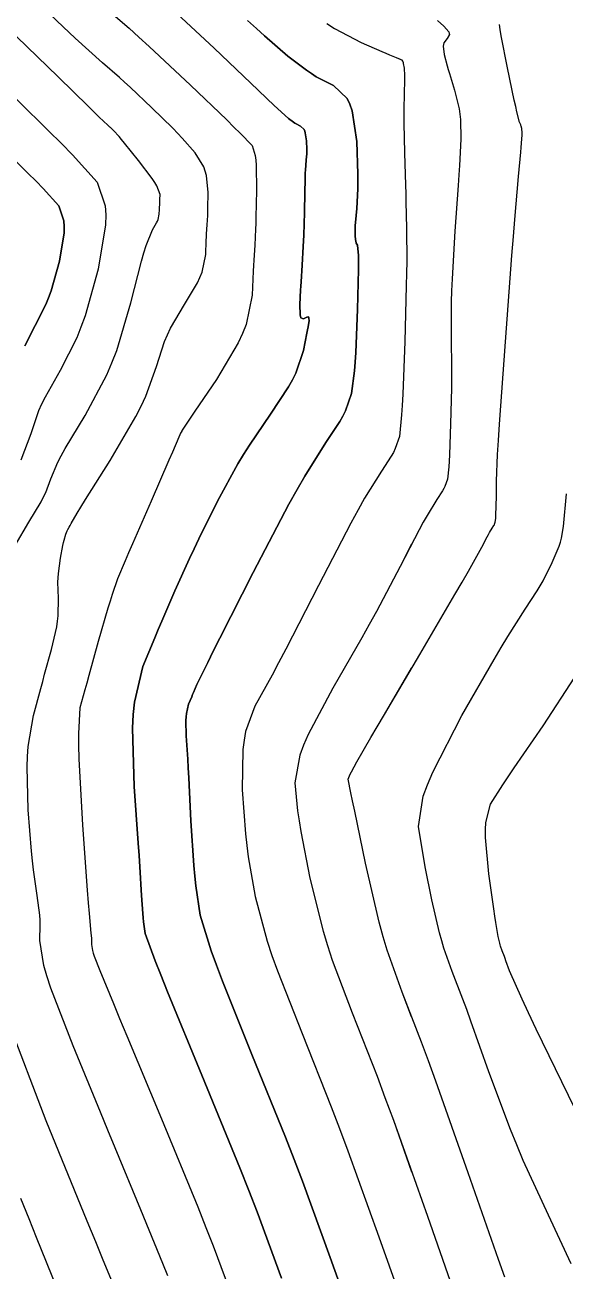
# Model space of a CAD drawing. Header units: metres. Extents: x 837475 to 838479, y 1189012 to 1191015.
# Drawn here: x 837855.9 to 837882.5, y 1189404 to 1189465.3 of the extents above; entities that cross this region are included whole.
import ezdxf

# ---------------------------------------------------------------- set-up
doc = ezdxf.new("R2010")
doc.units = ezdxf.units.M
doc.header["$LTSCALE"] = 0.3
doc.layers.add('COTAS 10', color=1, linetype='Continuous')
doc.layers.add('COTAS INT', color=252, linetype='Continuous')

msp = doc.modelspace()

# ---------------------------------------------------------------- linework, layer by layer
at = {"layer": 'COTAS 10'}
for points in [[(837872.502, 1189400.21), (837870.912, 1189404.648), (837869.552, 1189408.397), (837869.142, 1189409.472), (837868.717, 1189410.565), (837867.062, 1189414.648), (837865.606, 1189418.251), (837865.307, 1189419.04), (837865.053, 1189419.739), (837864.513, 1189421.511), (837864.293, 1189422.94), (837864.241, 1189423.424), (837864.193, 1189423.945), (837864.054, 1189426.141), (837863.95, 1189428.272), (837863.925, 1189428.751), (837863.901, 1189429.183), (837863.828, 1189430.342), (837863.807, 1189431.094), (837863.816, 1189431.269), (837863.831, 1189431.429), (837863.939, 1189431.889), (837864.094, 1189432.261), (837864.139, 1189432.366), (837864.184, 1189432.473), (837864.353, 1189432.865), (837864.882, 1189433.952), (837865.155, 1189434.496), (837865.482, 1189435.146), (837867.118, 1189438.372), (837868.88, 1189441.735), (837869.287, 1189442.472), (837869.658, 1189443.124), (837870.705, 1189444.774), (837871.394, 1189445.814), (837871.54, 1189446.081), (837871.666, 1189446.338), (837871.958, 1189447.193), (837872.104, 1189448.31), (837872.139, 1189448.734), (837872.17, 1189449.207), (837872.263, 1189451.327), (837872.309, 1189453.3), (837872.311, 1189453.68), (837872.309, 1189453.988), (837872.263, 1189454.499), (837872.198, 1189454.589), (837872.184, 1189454.632), (837872.172, 1189454.683), (837872.142, 1189454.93), (837872.142, 1189455.32), (837872.149, 1189455.462), (837872.159, 1189455.617), (837872.22, 1189456.298), (837872.269, 1189457.274), (837872.271, 1189457.616), (837872.269, 1189457.989), (837872.219, 1189459.595), (837871.993, 1189461.118), (837871.88, 1189461.44), (837871.744, 1189461.718), (837871.07, 1189462.357), (837870.227, 1189462.795), (837869.986, 1189462.946), (837869.741, 1189463.11), (837868.825, 1189463.806), (837867.671, 1189464.813), (837867.276, 1189465.172), (837866.848, 1189465.566)], [(837866.848, 1189465.566), (837867.276, 1189465.172), (837867.671, 1189464.813), (837868.825, 1189463.806), (837869.741, 1189463.11), (837869.986, 1189462.946), (837870.227, 1189462.795), (837871.07, 1189462.357), (837871.744, 1189461.718), (837871.88, 1189461.44), (837871.993, 1189461.118), (837872.219, 1189459.595), (837872.269, 1189457.989), (837872.271, 1189457.616), (837872.269, 1189457.274), (837872.22, 1189456.298), (837872.159, 1189455.617), (837872.149, 1189455.462), (837872.142, 1189455.32), (837872.142, 1189454.93), (837872.172, 1189454.683), (837872.184, 1189454.632), (837872.198, 1189454.589), (837872.263, 1189454.499), (837872.309, 1189453.988), (837872.311, 1189453.68), (837872.309, 1189453.3), (837872.263, 1189451.327), (837872.17, 1189449.207), (837872.139, 1189448.734), (837872.104, 1189448.31), (837871.958, 1189447.193), (837871.666, 1189446.338), (837871.54, 1189446.081), (837871.394, 1189445.814), (837870.705, 1189444.774), (837869.658, 1189443.124), (837869.287, 1189442.472), (837868.88, 1189441.735), (837867.118, 1189438.372), (837865.482, 1189435.146), (837865.155, 1189434.496), (837864.882, 1189433.952), (837864.353, 1189432.865), (837864.184, 1189432.473), (837864.139, 1189432.366), (837864.094, 1189432.261), (837863.939, 1189431.889), (837863.831, 1189431.429), (837863.816, 1189431.269), (837863.807, 1189431.094), (837863.828, 1189430.342), (837863.901, 1189429.183), (837863.925, 1189428.751), (837863.95, 1189428.272), (837864.054, 1189426.141), (837864.193, 1189423.945), (837864.241, 1189423.424), (837864.293, 1189422.94), (837864.513, 1189421.511), (837865.053, 1189419.739), (837865.307, 1189419.04), (837865.606, 1189418.251), (837867.062, 1189414.648), (837868.717, 1189410.565), (837869.142, 1189409.472), (837869.552, 1189408.397), (837870.912, 1189404.648), (837872.502, 1189400.21)], [(837854.046, 1189463.08), (837857.05, 1189460.132), (837857.679, 1189459.497), (837858.219, 1189458.942), (837859.437, 1189457.596), (837859.837, 1189456.433), (837859.861, 1189455.994), (837859.849, 1189455.504), (837859.492, 1189453.313), (837858.84, 1189451.014), (837858.641, 1189450.457), (837858.434, 1189449.934), (837857.621, 1189448.33), (837856.872, 1189447.01), (837856.705, 1189446.666), (837856.557, 1189446.332), (837856.171, 1189445.199), (837855.688, 1189443.917)], [(837854.046, 1189463.08), (837857.05, 1189460.132), (837857.679, 1189459.497), (837858.219, 1189458.942), (837859.437, 1189457.596), (837859.837, 1189456.433), (837859.861, 1189455.994), (837859.849, 1189455.504), (837859.492, 1189453.313), (837858.84, 1189451.014), (837858.641, 1189450.457), (837858.434, 1189449.934), (837857.621, 1189448.33), (837856.872, 1189447.01), (837856.705, 1189446.666), (837856.557, 1189446.332), (837856.171, 1189445.199), (837855.688, 1189443.917)], [(837882.963, 1189411.975), (837881.058, 1189415.897), (837880.677, 1189416.695), (837880.36, 1189417.368), (837879.745, 1189418.757), (837879.568, 1189419.258), (837879.527, 1189419.371), (837879.49, 1189419.472), (837879.384, 1189419.745), (837879.302, 1189419.975), (837879.281, 1189420.049), (837879.259, 1189420.128), (837879.184, 1189420.451), (837879.068, 1189421.141), (837879.022, 1189421.45), (837878.969, 1189421.811), (837878.724, 1189423.544), (837878.561, 1189425.327), (837878.56, 1189425.72), (837878.578, 1189426.069), (837878.8, 1189426.966), (837879.408, 1189427.929), (837879.669, 1189428.32), (837879.97, 1189428.765), (837881.393, 1189430.822), (837882.963, 1189433.227)], [(837855.657, 1189407.568), (837856.067, 1189406.563), (837856.439, 1189405.652), (837857.459, 1189403.139)], [(837855.657, 1189407.568), (837856.067, 1189406.563), (837856.439, 1189405.652), (837857.459, 1189403.139)]]:
    msp.add_lwpolyline(points, dxfattribs=at)
at = {"layer": 'COTAS INT'}
for points in [[(837859.43, 1189466.54), (837861.006, 1189465.185), (837861.493, 1189464.748), (837862.003, 1189464.283), (837864.03, 1189462.383), (837865.817, 1189460.664), (837866.175, 1189460.314), (837866.475, 1189460.019), (837867.064, 1189459.409), (837867.223, 1189458.914), (837867.25, 1189458.691), (837867.271, 1189458.432), (837867.288, 1189457.186), (837867.256, 1189455.869), (837867.246, 1189455.566), (837867.236, 1189455.288), (837867.196, 1189454.505), (837867.151, 1189453.754), (837867.137, 1189453.497), (837867.124, 1189453.218), (837867.071, 1189452.032), (837866.769, 1189450.589), (837866.597, 1189450.148), (837866.388, 1189449.689), (837865.317, 1189447.881), (837864.255, 1189446.329), (837864.051, 1189446.03), (837863.888, 1189445.789), (837863.625, 1189445.393), (837863.614, 1189445.363), (837863.609, 1189445.353), (837863.603, 1189445.342), (837863.576, 1189445.295), (837863.545, 1189445.242), (837863.537, 1189445.227), (837863.53, 1189445.211), (837863.507, 1189445.155), (837863.277, 1189444.62), (837863.14, 1189444.303), (837862.97, 1189443.912), (837862.092, 1189441.891), (837861.177, 1189439.784), (837860.985, 1189439.339), (837860.819, 1189438.954), (837860.442, 1189438.065), (837860.172, 1189437.288), (837860.074, 1189436.974), (837859.966, 1189436.618), (837859.493, 1189434.972), (837859.028, 1189433.302), (837858.925, 1189432.929), (837858.833, 1189432.596), (837858.593, 1189431.717), (837858.512, 1189430.449), (837858.519, 1189429.871), (837858.54, 1189429.194), (837858.724, 1189425.928), (837858.95, 1189422.735), (837858.997, 1189422.104), (837859.038, 1189421.582), (837859.127, 1189420.612), (837859.16, 1189420.373), (837859.164, 1189420.312), (837859.166, 1189420.254), (837859.158, 1189420.063), (837859.208, 1189419.76), (837859.247, 1189419.63), (837859.296, 1189419.481), (837859.566, 1189418.778), (837860.239, 1189417.151), (837860.544, 1189416.42), (837860.899, 1189415.566), (837862.61, 1189411.468), (837864.392, 1189407.132), (837864.793, 1189406.129), (837865.155, 1189405.211), (837866.126, 1189402.61)], [(837859.43, 1189466.54), (837861.006, 1189465.185), (837861.493, 1189464.748), (837862.003, 1189464.283), (837864.03, 1189462.383), (837865.817, 1189460.664), (837866.175, 1189460.314), (837866.475, 1189460.019), (837867.064, 1189459.409), (837867.223, 1189458.914), (837867.25, 1189458.691), (837867.271, 1189458.432), (837867.288, 1189457.186), (837867.256, 1189455.869), (837867.246, 1189455.566), (837867.236, 1189455.288), (837867.196, 1189454.505), (837867.151, 1189453.754), (837867.137, 1189453.497), (837867.124, 1189453.218), (837867.071, 1189452.032), (837866.769, 1189450.589), (837866.597, 1189450.148), (837866.388, 1189449.689), (837865.317, 1189447.881), (837864.255, 1189446.329), (837864.051, 1189446.03), (837863.888, 1189445.789), (837863.625, 1189445.393), (837863.614, 1189445.363), (837863.609, 1189445.353), (837863.603, 1189445.342), (837863.576, 1189445.295), (837863.545, 1189445.242), (837863.537, 1189445.227), (837863.53, 1189445.211), (837863.507, 1189445.155), (837863.277, 1189444.62), (837863.14, 1189444.303), (837862.97, 1189443.912), (837862.092, 1189441.891), (837861.177, 1189439.784), (837860.985, 1189439.339), (837860.819, 1189438.954), (837860.442, 1189438.065), (837860.172, 1189437.288), (837860.074, 1189436.974), (837859.966, 1189436.618), (837859.493, 1189434.972), (837859.028, 1189433.302), (837858.925, 1189432.929), (837858.833, 1189432.596), (837858.593, 1189431.717), (837858.512, 1189430.449), (837858.519, 1189429.871), (837858.54, 1189429.194), (837858.724, 1189425.928), (837858.95, 1189422.735), (837858.997, 1189422.104), (837859.038, 1189421.582), (837859.127, 1189420.612), (837859.16, 1189420.373), (837859.164, 1189420.312), (837859.166, 1189420.254), (837859.158, 1189420.063), (837859.208, 1189419.76), (837859.247, 1189419.63), (837859.296, 1189419.481), (837859.566, 1189418.778), (837860.239, 1189417.151), (837860.544, 1189416.42), (837860.899, 1189415.566), (837862.61, 1189411.468), (837864.392, 1189407.132), (837864.793, 1189406.129), (837865.155, 1189405.211), (837866.126, 1189402.61)], [(837868.519, 1189403.629), (837867.317, 1189406.891), (837866.908, 1189407.943), (837866.466, 1189409.06), (837864.597, 1189413.629), (837862.902, 1189417.735), (837862.57, 1189418.559), (837862.298, 1189419.247), (837861.81, 1189420.606), (837861.722, 1189421.18), (837861.701, 1189421.374), (837861.682, 1189421.583), (837861.626, 1189422.464), (837861.543, 1189423.885), (837861.506, 1189424.434), (837861.463, 1189425.05), (837861.26, 1189427.84), (837861.178, 1189430.711), (837861.212, 1189431.379), (837861.27, 1189431.991), (837861.684, 1189433.746), (837862.275, 1189435.166), (837862.445, 1189435.568), (837862.618, 1189435.974), (837863.262, 1189437.47), (837863.988, 1189439.073), (837864.211, 1189439.545), (837864.444, 1189440.03), (837865.366, 1189441.886), (837866.366, 1189443.723), (837866.648, 1189444.196), (837866.932, 1189444.653), (837867.975, 1189446.176), (837868.867, 1189447.521), (837869.055, 1189447.866), (837869.218, 1189448.2), (837869.596, 1189449.305), (837869.767, 1189450.157), (837869.8, 1189450.33), (837869.827, 1189450.476), (837869.872, 1189450.78), (837869.868, 1189450.886), (837869.865, 1189450.907), (837869.861, 1189450.926), (837869.836, 1189450.964), (837869.779, 1189450.959), (837869.755, 1189450.95), (837869.726, 1189450.938), (837869.592, 1189450.865), (837869.47, 1189450.917), (837869.449, 1189450.983), (837869.434, 1189451.071), (837869.424, 1189451.579), (837869.458, 1189452.273), (837869.469, 1189452.48), (837869.482, 1189452.692), (837869.535, 1189453.512), (837869.588, 1189454.432), (837869.6, 1189454.708), (837869.611, 1189454.994), (837869.641, 1189456.102), (837869.662, 1189457.101), (837869.667, 1189457.317), (837869.672, 1189457.508), (837869.686, 1189457.977), (837869.702, 1189458.269), (837869.707, 1189458.347), (837869.713, 1189458.425), (837869.737, 1189458.697), (837869.755, 1189459.003), (837869.757, 1189459.102), (837869.757, 1189459.207), (837869.746, 1189459.636), (837869.687, 1189460.031), (837869.658, 1189460.114), (837869.623, 1189460.186), (837869.448, 1189460.352), (837869.229, 1189460.465), (837869.167, 1189460.505), (837869.103, 1189460.547), (837868.866, 1189460.727), (837868.155, 1189461.381), (837867.794, 1189461.722), (837867.361, 1189462.132), (837865.2, 1189464.191), (837862.676, 1189466.55)], [(837862.676, 1189466.55), (837865.2, 1189464.191), (837867.361, 1189462.132), (837867.794, 1189461.722), (837868.155, 1189461.381), (837868.866, 1189460.727), (837869.103, 1189460.547), (837869.167, 1189460.505), (837869.229, 1189460.465), (837869.448, 1189460.352), (837869.623, 1189460.186), (837869.658, 1189460.114), (837869.687, 1189460.031), (837869.746, 1189459.636), (837869.757, 1189459.207), (837869.757, 1189459.102), (837869.755, 1189459.003), (837869.737, 1189458.697), (837869.713, 1189458.425), (837869.707, 1189458.347), (837869.702, 1189458.269), (837869.686, 1189457.977), (837869.672, 1189457.508), (837869.667, 1189457.317), (837869.662, 1189457.101), (837869.641, 1189456.102), (837869.611, 1189454.994), (837869.6, 1189454.708), (837869.588, 1189454.432), (837869.535, 1189453.512), (837869.482, 1189452.692), (837869.469, 1189452.48), (837869.458, 1189452.273), (837869.424, 1189451.579), (837869.434, 1189451.071), (837869.449, 1189450.983), (837869.47, 1189450.917), (837869.592, 1189450.865), (837869.726, 1189450.938), (837869.755, 1189450.95), (837869.779, 1189450.959), (837869.836, 1189450.964), (837869.861, 1189450.926), (837869.865, 1189450.907), (837869.868, 1189450.886), (837869.872, 1189450.78), (837869.827, 1189450.476), (837869.8, 1189450.33), (837869.767, 1189450.157), (837869.596, 1189449.305), (837869.218, 1189448.2), (837869.055, 1189447.866), (837868.867, 1189447.521), (837867.975, 1189446.176), (837866.932, 1189444.653), (837866.648, 1189444.196), (837866.366, 1189443.723), (837865.366, 1189441.886), (837864.444, 1189440.03), (837864.211, 1189439.545), (837863.988, 1189439.073), (837863.262, 1189437.47), (837862.618, 1189435.974), (837862.445, 1189435.568), (837862.275, 1189435.166), (837861.684, 1189433.746), (837861.27, 1189431.991), (837861.212, 1189431.379), (837861.178, 1189430.711), (837861.26, 1189427.84), (837861.463, 1189425.05), (837861.506, 1189424.434), (837861.543, 1189423.885), (837861.626, 1189422.464), (837861.682, 1189421.583), (837861.701, 1189421.374), (837861.722, 1189421.18), (837861.81, 1189420.606), (837862.298, 1189419.247), (837862.57, 1189418.559), (837862.902, 1189417.735), (837864.597, 1189413.629), (837866.466, 1189409.06), (837866.908, 1189407.943), (837867.317, 1189406.891), (837868.519, 1189403.629)], [(837862.921, 1189403.735), (837862.677, 1189404.346), (837861.59, 1189406.988), (837860.32, 1189410.042), (837859.96, 1189410.914), (837859.596, 1189411.796), (837858.25, 1189415.075), (837857.164, 1189417.908), (837856.964, 1189418.51), (837856.808, 1189419.032), (837856.608, 1189420.256), (837856.64, 1189421.024), (837856.631, 1189421.259), (837856.613, 1189421.503), (837856.482, 1189422.467), (837856.304, 1189423.739), (837856.256, 1189424.179), (837856.209, 1189424.657), (837856.046, 1189426.697), (837855.99, 1189428.8), (837856.01, 1189429.318), (837856.046, 1189429.807), (837856.306, 1189431.341), (837856.661, 1189432.66), (837856.758, 1189433.015), (837856.853, 1189433.364), (837857.192, 1189434.586), (837857.447, 1189435.698), (837857.49, 1189435.978), (837857.521, 1189436.247), (837857.533, 1189437.117), (837857.508, 1189437.899), (837857.514, 1189438.112), (837857.527, 1189438.324), (837857.625, 1189439.078), (837857.75, 1189439.712), (837857.78, 1189439.849), (837857.808, 1189439.969), (837857.893, 1189440.261), (837857.964, 1189440.426), (837857.982, 1189440.465), (837858, 1189440.502), (837858.061, 1189440.612), (837858.111, 1189440.695), (837858.13, 1189440.733), (837858.151, 1189440.788), (837858.453, 1189441.293), (837858.64, 1189441.594), (837858.871, 1189441.966), (837860.076, 1189443.893), (837861.337, 1189446.054), (837861.603, 1189446.573), (837861.833, 1189447.058), (837862.364, 1189448.524), (837862.755, 1189449.746), (837862.897, 1189450.077), (837863.053, 1189450.406), (837863.741, 1189451.568), (837864.377, 1189452.641), (837864.501, 1189452.913), (837864.603, 1189453.175), (837864.782, 1189454.031), (837864.813, 1189454.735), (837864.821, 1189454.901), (837864.829, 1189455.053), (837864.856, 1189455.499), (837864.88, 1189455.964), (837864.886, 1189456.128), (837864.892, 1189456.309), (837864.911, 1189457.09), (837864.823, 1189457.926), (837864.762, 1189458.141), (837864.684, 1189458.348), (837864.271, 1189459.038), (837863.629, 1189459.77), (837863.407, 1189460.004), (837863.166, 1189460.253), (837862.138, 1189461.264), (837861.063, 1189462.272), (837860.792, 1189462.519), (837860.534, 1189462.751), (837859.698, 1189463.47), (837858.349, 1189464.697), (837857.766, 1189465.249), (837857.093, 1189465.893)], [(837862.921, 1189403.735), (837862.677, 1189404.346), (837861.59, 1189406.988), (837860.32, 1189410.042), (837859.96, 1189410.914), (837859.596, 1189411.796), (837858.25, 1189415.075), (837857.164, 1189417.908), (837856.964, 1189418.51), (837856.808, 1189419.032), (837856.608, 1189420.256), (837856.64, 1189421.024), (837856.631, 1189421.259), (837856.613, 1189421.503), (837856.482, 1189422.467), (837856.304, 1189423.739), (837856.256, 1189424.179), (837856.209, 1189424.657), (837856.046, 1189426.697), (837855.99, 1189428.8), (837856.01, 1189429.318), (837856.046, 1189429.807), (837856.306, 1189431.341), (837856.661, 1189432.66), (837856.758, 1189433.015), (837856.853, 1189433.364), (837857.192, 1189434.586), (837857.447, 1189435.698), (837857.49, 1189435.978), (837857.521, 1189436.247), (837857.533, 1189437.117), (837857.508, 1189437.899), (837857.514, 1189438.112), (837857.527, 1189438.324), (837857.625, 1189439.078), (837857.75, 1189439.712), (837857.78, 1189439.849), (837857.808, 1189439.969), (837857.893, 1189440.261), (837857.964, 1189440.426), (837857.982, 1189440.465), (837858, 1189440.502), (837858.061, 1189440.612), (837858.111, 1189440.695), (837858.13, 1189440.733), (837858.151, 1189440.788), (837858.453, 1189441.293), (837858.64, 1189441.594), (837858.871, 1189441.966), (837860.076, 1189443.893), (837861.337, 1189446.054), (837861.603, 1189446.573), (837861.833, 1189447.058), (837862.364, 1189448.524), (837862.755, 1189449.746), (837862.897, 1189450.077), (837863.053, 1189450.406), (837863.741, 1189451.568), (837864.377, 1189452.641), (837864.501, 1189452.913), (837864.603, 1189453.175), (837864.782, 1189454.031), (837864.813, 1189454.735), (837864.821, 1189454.901), (837864.829, 1189455.053), (837864.856, 1189455.499), (837864.88, 1189455.964), (837864.886, 1189456.128), (837864.892, 1189456.309), (837864.911, 1189457.09), (837864.823, 1189457.926), (837864.762, 1189458.141), (837864.684, 1189458.348), (837864.271, 1189459.038), (837863.629, 1189459.77), (837863.407, 1189460.004), (837863.166, 1189460.253), (837862.138, 1189461.264), (837861.063, 1189462.272), (837860.792, 1189462.519), (837860.534, 1189462.751), (837859.698, 1189463.47), (837858.349, 1189464.697), (837857.766, 1189465.249), (837857.093, 1189465.893)], [(837876.2, 1189465.558), (837876.508, 1189465.285), (837876.747, 1189464.996), (837876.774, 1189464.928), (837876.783, 1189464.865), (837876.671, 1189464.682), (837876.513, 1189464.469), (837876.492, 1189464.387), (837876.482, 1189464.296), (837876.529, 1189463.884), (837876.676, 1189463.326), (837876.729, 1189463.142), (837876.787, 1189462.945), (837877.04, 1189462.13), (837877.263, 1189461.214), (837877.301, 1189460.954), (837877.33, 1189460.691), (837877.351, 1189459.72), (837877.279, 1189458.424), (837877.249, 1189457.957), (837877.215, 1189457.442), (837877.057, 1189455.192), (837876.914, 1189452.836), (837876.89, 1189452.254), (837876.872, 1189451.703), (837876.865, 1189449.97), (837876.883, 1189448.383), (837876.881, 1189447.924), (837876.877, 1189447.457), (837876.839, 1189445.7), (837876.781, 1189444.179), (837876.764, 1189443.86), (837876.747, 1189443.586), (837876.682, 1189442.968), (837876.561, 1189442.615), (837876.509, 1189442.509), (837876.449, 1189442.399), (837876.165, 1189441.97), (837875.682, 1189441.189), (837875.496, 1189440.857), (837875.289, 1189440.474), (837874.352, 1189438.675), (837873.185, 1189436.462), (837872.832, 1189435.818), (837872.466, 1189435.161), (837871.035, 1189432.675), (837869.825, 1189430.396), (837869.599, 1189429.868), (837869.42, 1189429.385), (837869.163, 1189428.015), (837869.309, 1189426.64), (837869.383, 1189426.153), (837869.472, 1189425.621), (837869.917, 1189423.32), (837870.564, 1189420.721), (837870.78, 1189420.002), (837871.013, 1189419.283), (837871.991, 1189416.687), (837873.218, 1189413.575), (837873.609, 1189412.531), (837874.022, 1189411.407), (837875.698, 1189406.687), (837877.313, 1189402.075)], [(837870.742, 1189465.415), (837871.132, 1189465.166), (837872.44, 1189464.472), (837873.452, 1189464.034), (837873.655, 1189463.947), (837873.826, 1189463.874), (837874.164, 1189463.734), (837874.276, 1189463.69), (837874.304, 1189463.678), (837874.331, 1189463.666), (837874.415, 1189463.625), (837874.482, 1189463.536), (837874.498, 1189463.495), (837874.512, 1189463.446), (837874.552, 1189463.208), (837874.57, 1189462.85), (837874.571, 1189462.725), (837874.57, 1189462.589), (837874.551, 1189462.005), (837874.535, 1189461.151), (837874.536, 1189460.845), (837874.54, 1189460.508), (837874.574, 1189459.04), (837874.619, 1189457.455), (837874.63, 1189457.045), (837874.641, 1189456.647), (837874.674, 1189455.314), (837874.679, 1189453.701), (837874.672, 1189453.126), (837874.661, 1189452.496), (837874.589, 1189449.757), (837874.49, 1189447.153), (837874.461, 1189446.608), (837874.431, 1189446.139), (837874.32, 1189445.08), (837874.114, 1189444.477), (837874.025, 1189444.295), (837873.922, 1189444.106), (837873.435, 1189443.372), (837872.608, 1189442.035), (837872.291, 1189441.466), (837871.935, 1189440.812), (837870.333, 1189437.733), (837868.726, 1189434.608), (837868.369, 1189433.925), (837868.049, 1189433.321), (837867.208, 1189431.797), (837866.75, 1189430.55), (837866.672, 1189430.121), (837866.614, 1189429.655), (837866.581, 1189427.67), (837866.741, 1189425.511), (837866.805, 1189424.936), (837866.878, 1189424.372), (837867.215, 1189422.415), (837867.808, 1189420.23), (837868.044, 1189419.521), (837868.31, 1189418.767), (837869.526, 1189415.668), (837870.968, 1189412.07), (837871.375, 1189411.002), (837871.787, 1189409.902), (837873.305, 1189405.668), (837874.908, 1189401.143)], [(837870.742, 1189465.415), (837871.132, 1189465.166), (837872.44, 1189464.472), (837873.452, 1189464.034), (837873.655, 1189463.947), (837873.826, 1189463.874), (837874.164, 1189463.734), (837874.276, 1189463.69), (837874.304, 1189463.678), (837874.331, 1189463.666), (837874.415, 1189463.625), (837874.482, 1189463.536), (837874.498, 1189463.495), (837874.512, 1189463.446), (837874.552, 1189463.208), (837874.57, 1189462.85), (837874.571, 1189462.725), (837874.57, 1189462.589), (837874.551, 1189462.005), (837874.535, 1189461.151), (837874.536, 1189460.845), (837874.54, 1189460.508), (837874.574, 1189459.04), (837874.619, 1189457.455), (837874.63, 1189457.045), (837874.641, 1189456.647), (837874.674, 1189455.314), (837874.679, 1189453.701), (837874.672, 1189453.126), (837874.661, 1189452.496), (837874.589, 1189449.757), (837874.49, 1189447.153), (837874.461, 1189446.608), (837874.431, 1189446.139), (837874.32, 1189445.08), (837874.114, 1189444.477), (837874.025, 1189444.295), (837873.922, 1189444.106), (837873.435, 1189443.372), (837872.608, 1189442.035), (837872.291, 1189441.466), (837871.935, 1189440.812), (837870.333, 1189437.733), (837868.726, 1189434.608), (837868.369, 1189433.925), (837868.049, 1189433.321), (837867.208, 1189431.797), (837866.75, 1189430.55), (837866.672, 1189430.121), (837866.614, 1189429.655), (837866.581, 1189427.67), (837866.741, 1189425.511), (837866.805, 1189424.936), (837866.878, 1189424.372), (837867.215, 1189422.415), (837867.808, 1189420.23), (837868.044, 1189419.521), (837868.31, 1189418.767), (837869.526, 1189415.668), (837870.968, 1189412.07), (837871.375, 1189411.002), (837871.787, 1189409.902), (837873.305, 1189405.668), (837874.908, 1189401.143)], [(837879.518, 1189403.678), (837879.207, 1189404.543), (837877.706, 1189408.813), (837876.115, 1189413.321), (837875.747, 1189414.336), (837875.41, 1189415.25), (837874.455, 1189417.706), (837873.722, 1189419.774), (837873.525, 1189420.442), (837873.331, 1189421.152), (837872.653, 1189424.062), (837872.119, 1189426.632), (837872.017, 1189427.127), (837871.934, 1189427.529), (837871.798, 1189428.2), (837871.859, 1189428.369), (837871.901, 1189428.454), (837871.953, 1189428.556), (837872.231, 1189429.061), (837872.917, 1189430.244), (837873.226, 1189430.772), (837873.588, 1189431.388), (837875.324, 1189434.34), (837877.054, 1189437.291), (837877.411, 1189437.907), (837877.715, 1189438.436), (837878.372, 1189439.618), (837878.642, 1189440.137), (837878.702, 1189440.247), (837878.755, 1189440.343), (837878.894, 1189440.568), (837878.976, 1189440.692), (837878.994, 1189440.723), (837879.009, 1189440.754), (837879.043, 1189440.856), (837879.062, 1189441.034), (837879.067, 1189441.113), (837879.072, 1189441.205), (837879.089, 1189441.643), (837879.1, 1189442.149), (837879.101, 1189442.284), (837879.101, 1189442.416), (837879.096, 1189442.874), (837879.158, 1189444.195), (837879.201, 1189444.872), (837879.255, 1189445.684), (837879.542, 1189449.739), (837879.858, 1189453.99), (837879.931, 1189454.925), (837879.997, 1189455.756), (837880.181, 1189457.883), (837880.295, 1189459.074), (837880.317, 1189459.315), (837880.334, 1189459.517), (837880.362, 1189459.925), (837880.359, 1189460.068), (837880.357, 1189460.104), (837880.355, 1189460.138), (837880.341, 1189460.247), (837880.315, 1189460.354), (837880.305, 1189460.387), (837880.293, 1189460.422), (837880.239, 1189460.561), (837880.108, 1189461.062), (837880.047, 1189461.324), (837879.977, 1189461.641), (837879.635, 1189463.232), (837879.331, 1189464.81), (837879.284, 1189465.118), (837879.253, 1189465.371)], [(837855.408, 1189439.703), (837856.077, 1189440.851), (837856.674, 1189441.86), (837856.8, 1189442.101), (837856.909, 1189442.325), (837857.161, 1189442.994), (837857.505, 1189443.812), (837857.673, 1189444.13), (837857.871, 1189444.488), (837858.848, 1189446.111), (837859.913, 1189448.107), (837860.166, 1189448.699), (837860.402, 1189449.309), (837861.103, 1189451.655), (837861.622, 1189453.703), (837861.742, 1189454.125), (837861.852, 1189454.483), (837862.165, 1189455.254), (837862.365, 1189455.592), (837862.404, 1189455.678), (837862.436, 1189455.761), (837862.493, 1189456.03), (837862.503, 1189456.252), (837862.505, 1189456.304), (837862.508, 1189456.352), (837862.516, 1189456.493), (837862.524, 1189456.639), (837862.526, 1189456.691), (837862.527, 1189456.748), (837862.533, 1189456.994), (837862.375, 1189457.42), (837862.273, 1189457.59), (837862.146, 1189457.782), (837861.478, 1189458.666), (837860.783, 1189459.521), (837860.639, 1189459.695), (837860.516, 1189459.842), (837860.246, 1189460.145), (837860.091, 1189460.29), (837860.061, 1189460.316), (837859.965, 1189460.399), (837859.536, 1189460.808), (837859.296, 1189461.041), (837859.004, 1189461.325), (837857.512, 1189462.782), (837855.468, 1189464.777)], [(837855.408, 1189439.703), (837856.077, 1189440.851), (837856.674, 1189441.86), (837856.8, 1189442.101), (837856.909, 1189442.325), (837857.161, 1189442.994), (837857.505, 1189443.812), (837857.673, 1189444.13), (837857.871, 1189444.488), (837858.848, 1189446.111), (837859.913, 1189448.107), (837860.166, 1189448.699), (837860.402, 1189449.309), (837861.103, 1189451.655), (837861.622, 1189453.703), (837861.742, 1189454.125), (837861.852, 1189454.483), (837862.165, 1189455.254), (837862.365, 1189455.592), (837862.404, 1189455.678), (837862.436, 1189455.761), (837862.493, 1189456.03), (837862.503, 1189456.252), (837862.505, 1189456.304), (837862.508, 1189456.352), (837862.516, 1189456.493), (837862.524, 1189456.639), (837862.526, 1189456.691), (837862.527, 1189456.748), (837862.533, 1189456.994), (837862.375, 1189457.42), (837862.273, 1189457.59), (837862.146, 1189457.782), (837861.478, 1189458.666), (837860.783, 1189459.521), (837860.639, 1189459.695), (837860.516, 1189459.842), (837860.246, 1189460.145), (837860.091, 1189460.29), (837860.061, 1189460.316), (837859.965, 1189460.399), (837859.536, 1189460.808), (837859.296, 1189461.041), (837859.004, 1189461.325), (837857.512, 1189462.782), (837855.468, 1189464.777)], [(837855.872, 1189449.533), (837856.393, 1189450.549), (837856.91, 1189451.568), (837857.041, 1189451.9), (837857.168, 1189452.255), (837857.582, 1189453.716), (837857.809, 1189455.109), (837857.817, 1189455.421), (837857.801, 1189455.7), (837857.547, 1189456.439), (837856.773, 1189457.295), (837856.43, 1189457.648), (837856.03, 1189458.051), (837854.12, 1189459.925)], [(837854.12, 1189459.925), (837856.03, 1189458.051), (837856.43, 1189457.648), (837856.773, 1189457.295), (837857.547, 1189456.439), (837857.801, 1189455.7), (837857.817, 1189455.421), (837857.809, 1189455.109), (837857.582, 1189453.716), (837857.168, 1189452.255), (837857.041, 1189451.9), (837856.91, 1189451.568), (837856.393, 1189450.549), (837855.872, 1189449.533)], [(837882.783, 1189404.329), (837881.663, 1189406.723), (837880.42, 1189409.424), (837880.097, 1189410.186), (837879.783, 1189410.955), (837878.726, 1189413.785), (837877.842, 1189416.29), (837877.637, 1189416.854), (837877.45, 1189417.361), (837876.919, 1189418.726), (837876.512, 1189419.874), (837876.403, 1189420.246), (837876.295, 1189420.64), (837875.918, 1189422.256), (837875.594, 1189423.886), (837875.519, 1189424.289), (837875.451, 1189424.67), (837875.261, 1189425.872), (837875.498, 1189427.357), (837875.7, 1189427.916), (837875.961, 1189428.54), (837877.395, 1189431.33), (837878.981, 1189434.087), (837879.337, 1189434.691), (837879.658, 1189435.225), (837880.52, 1189436.576), (837881.105, 1189437.474), (837881.252, 1189437.721), (837881.393, 1189437.969), (837881.846, 1189438.862), (837882.182, 1189439.678), (837882.248, 1189439.877), (837882.303, 1189440.065), (837882.406, 1189440.646), (837882.546, 1189442.256)], [(837874.92346, 1189439.77218), (837874.352, 1189438.675), (837873.185, 1189436.462), (837872.832, 1189435.818), (837872.466, 1189435.161), (837871.035, 1189432.675), (837869.825, 1189430.396), (837869.599, 1189429.868), (837869.42, 1189429.385), (837869.163, 1189428.015), (837869.309, 1189426.64), (837869.383, 1189426.153), (837869.472, 1189425.621), (837869.917, 1189423.32), (837870.564, 1189420.721), (837870.78, 1189420.002), (837871.013, 1189419.283), (837871.991, 1189416.687), (837873.218, 1189413.575), (837873.609, 1189412.531), (837874.022, 1189411.407), (837874.92346, 1189408.86829)], [(837874.92346, 1189416.50125), (837874.455, 1189417.706), (837873.722, 1189419.774), (837873.525, 1189420.442), (837873.331, 1189421.152), (837872.653, 1189424.062), (837872.119, 1189426.632), (837872.017, 1189427.127), (837871.934, 1189427.529), (837871.798, 1189428.2), (837871.859, 1189428.369), (837871.901, 1189428.454), (837871.953, 1189428.556), (837872.231, 1189429.061), (837872.917, 1189430.244), (837873.226, 1189430.772), (837873.588, 1189431.388), (837874.92346, 1189433.65889)], [(837860.571, 1189402.509), (837859.741, 1189404.519), (837859.376, 1189405.408), (837858.953, 1189406.441), (837856.934, 1189411.372), (837855.032, 1189416.336)], [(837860.571, 1189402.509), (837859.741, 1189404.519), (837859.376, 1189405.408), (837858.953, 1189406.441), (837856.934, 1189411.372), (837855.032, 1189416.336)]]:
    msp.add_lwpolyline(points, dxfattribs=at)

doc.saveas('drawing.dxf')
